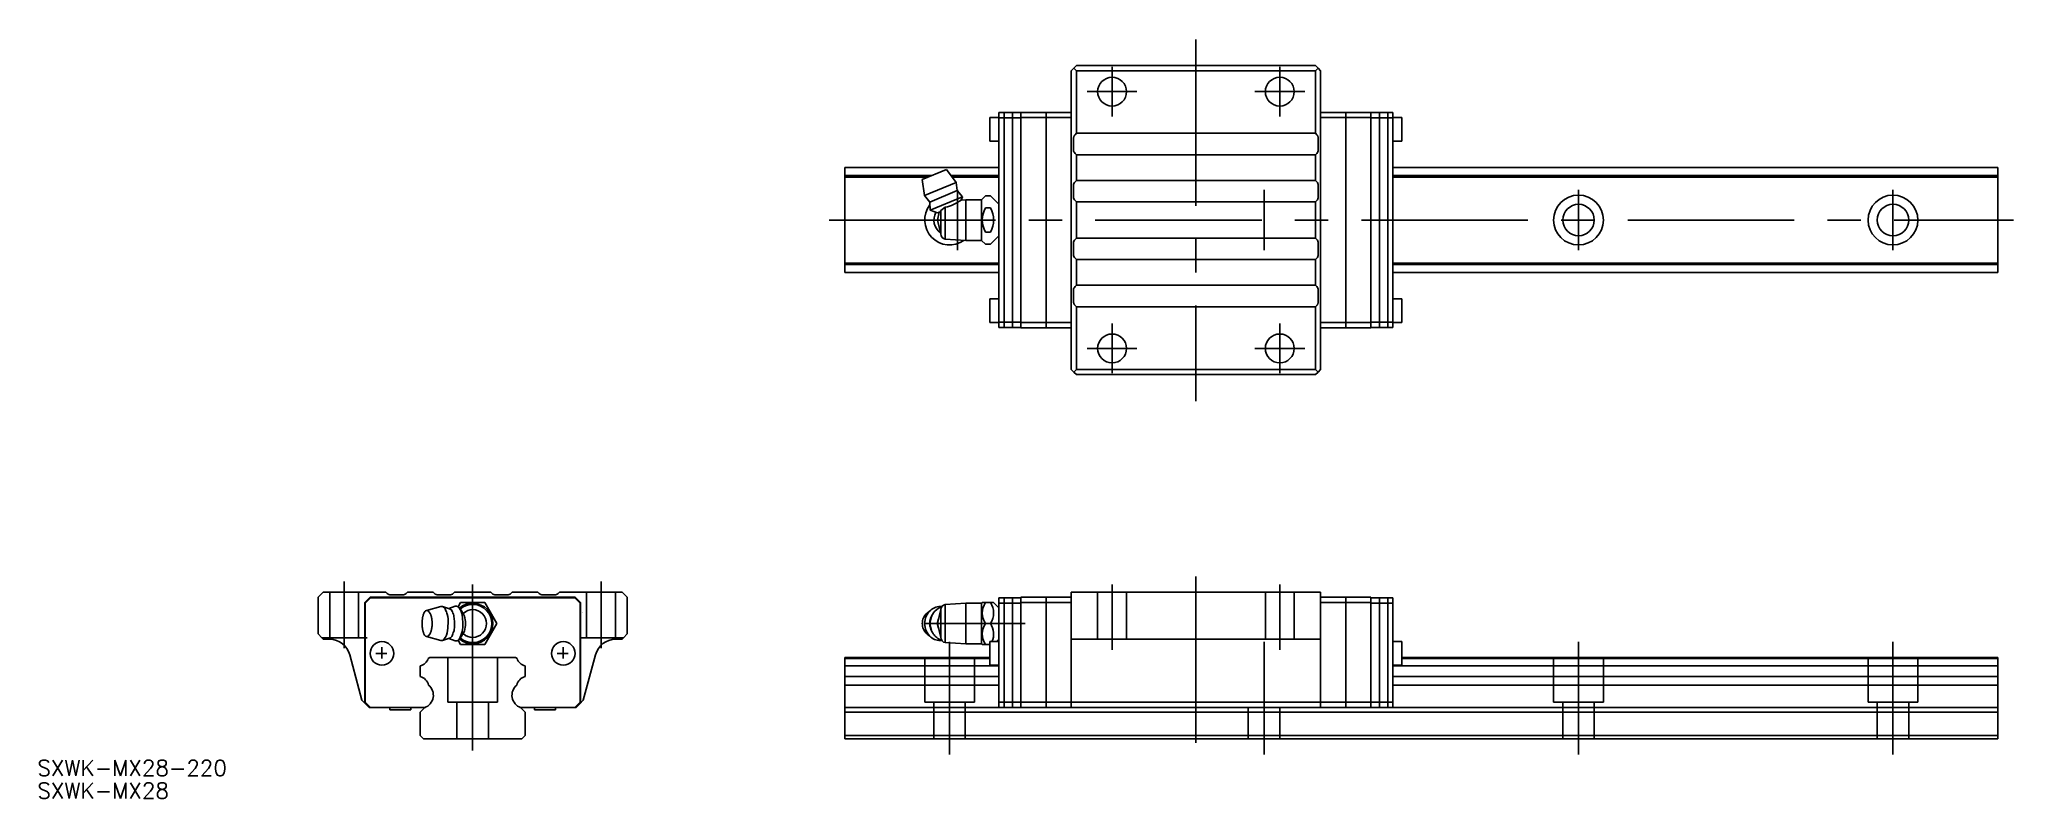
# Model space of a CAD drawing. Extents: x -83 to 294, y -11 to 133.
import ezdxf

# ---------------------------------------------------------------- set-up
doc = ezdxf.new("R2010")
doc.units = 0
doc.linetypes.add('CENTER', pattern=[50.8, 31.75, -6.35, 6.35, -6.35])
doc.linetypes.add('DASHED', pattern=[19.05, 12.7, -6.35])
doc.layers.get('0').update_dxf_attribs({"linetype": 'CONTINUOUS'})
doc.layers.add('CENTER', color=1, linetype='CENTER')
doc.styles.get("Standard").update_dxf_attribs({"font": 'txt.shx', "height": 3, "bigfont": 'bigfont.shx'})

msp = doc.modelspace()

# ---------------------------------------------------------------- linework, layer by layer
at = {"color": 7, "linetype": 'CONTINUOUS'}
for p, q in [((115.199999, 128.5), (114.699999, 128)), ((115.199999, 128.5), (160.799999, 128.5)), ((161.299999, 128), (160.799999, 128.5)), ((114.699999, 128), (114.199999, 127.5)), ((114.199999, 70.5), (114.199999, 127.5)), ((115.199999, 127.5), (114.699999, 128)), ((115.199999, 127.5), (160.799999, 127.5)), ((115.199999, 115.55), (115.199999, 127.5)), ((161.299999, 128), (160.799999, 127.5)), ((160.799999, 127.5), (160.799999, 115.55)), ((161.799999, 127.5), (161.299999, 128)), ((161.799999, 127.5), (161.799999, 70.5)), ((100.399999, 118.550001), (98.699999, 118.550001)), ((98.699999, 114.050001), (98.699999, 118.550001)), ((100.399999, 78.5), (100.399999, 119.5)), ((100.399999, 119.5), (104.599999, 119.5)), ((100.399999, 118.5), (104.599999, 118.5)), ((101.399999, 78.5), (101.399999, 119.5)), ((102.999999, 78.5), (102.999999, 119.5)), ((104.599999, 119.55), (114.199999, 119.55)), ((104.599999, 118.55), (104.599999, 119.55)), ((104.599999, 118.55), (114.199999, 118.55)), ((104.599999, 79.45), (104.599999, 118.55)), ((109.399999, 78.45), (109.399999, 119.55)), ((114.199999, 118.999999), (114.199999, 119.999999)), ((114.199999, 118.55), (114.199999, 119.599999)), ((114.199999, 79.000001), (114.199999, 118.999999)), ((114.199999, 99), (114.199999, 118.55)), ((114.199999, 99), (114.199999, 118.55)), ((161.799999, 118.999999), (161.799999, 119.999999)), ((161.799999, 119.599999), (161.799999, 118.55)), ((171.399999, 119.55), (161.799999, 119.55)), ((161.799999, 79.000001), (161.799999, 118.999999)), ((171.399999, 118.55), (161.799999, 118.55)), ((161.799999, 118.55), (161.799999, 99)), ((161.799999, 99), (161.799999, 118.55)), ((166.599999, 78.45), (166.599999, 119.55)), ((171.399999, 118.55), (171.399999, 119.55)), ((175.599999, 119.5), (171.399999, 119.5)), ((171.399999, 79.45), (171.399999, 118.55)), ((175.599999, 118.5), (171.399999, 118.5)), ((172.999999, 78.5), (172.999999, 119.5)), ((174.599999, 78.5), (174.599999, 119.5)), ((175.599999, 119.5), (175.599999, 78.5)), ((177.299999, 118.550001), (175.599999, 118.550001)), ((177.299999, 114.050001), (177.299999, 118.550001)), ((98.699999, 114.050001), (100.399999, 114.050001)), ((114.651204, 114.634854), (114.649999, 114.585786)), ((114.649999, 114.585786), (114.649999, 112.414214)), ((114.654814, 114.683804), (114.651204, 114.634854)), ((114.660822, 114.732517), (114.654814, 114.683804)), ((114.669214, 114.780877), (114.660822, 114.732517)), ((114.679968, 114.828767), (114.669214, 114.780877)), ((114.693059, 114.876071), (114.679968, 114.828767)), ((114.708455, 114.922676), (114.693059, 114.876071)), ((114.726119, 114.96847), (114.708455, 114.922676)), ((114.74601, 115.013342), (114.726119, 114.96847)), ((114.768078, 115.057183), (114.74601, 115.013342)), ((114.79227, 115.099889), (114.768078, 115.057183)), ((114.818529, 115.141357), (114.79227, 115.099889)), ((114.846791, 115.181486), (114.818529, 115.141357)), ((114.876989, 115.22018), (114.846791, 115.181486)), ((114.909048, 115.257345), (114.876989, 115.22018)), ((114.942892, 115.292893), (114.909048, 115.257345)), ((115.199999, 115.55), (114.942892, 115.292893)), ((160.799999, 115.55), (115.199999, 115.55)), ((161.057106, 115.292893), (160.799999, 115.55)), ((161.09095, 115.257345), (161.057106, 115.292893)), ((161.123009, 115.22018), (161.09095, 115.257345)), ((161.153207, 115.181486), (161.123009, 115.22018)), ((161.181469, 115.141357), (161.153207, 115.181486)), ((161.207728, 115.099889), (161.181469, 115.141357)), ((161.23192, 115.057183), (161.207728, 115.099889)), ((161.253988, 115.013342), (161.23192, 115.057183)), ((161.273879, 114.96847), (161.253988, 115.013342)), ((161.291543, 114.922676), (161.273879, 114.96847)), ((161.306939, 114.876071), (161.291543, 114.922676)), ((161.32003, 114.828767), (161.306939, 114.876071)), ((161.330784, 114.780877), (161.32003, 114.828767)), ((161.339176, 114.732517), (161.330784, 114.780877)), ((161.345184, 114.683804), (161.339176, 114.732517)), ((161.348794, 114.634854), (161.345184, 114.683804)), ((161.349999, 114.585786), (161.348794, 114.634854)), ((161.349999, 112.414214), (161.349999, 114.585786)), ((175.599999, 114.050001), (177.299999, 114.050001)), ((114.942892, 111.707107), (115.199999, 111.45)), ((115.199999, 111.45), (160.799999, 111.45)), ((115.199999, 106.55), (115.199999, 111.45)), ((160.799999, 111.45), (161.057106, 111.707107)), ((160.799999, 111.45), (160.799999, 106.55)), ((100.399999, 109.000001), (70.999999, 109.000001)), ((70.999999, 109.000001), (70.999999, 107.483289)), ((87.617087, 107.483289), (70.999999, 107.483289)), ((70.999999, 107.2), (70.999999, 107.483289)), ((86.933167, 107.2), (70.999999, 107.2)), ((70.999999, 90.8), (70.999999, 107.2)), ((90.412474, 108.641176), (85.793076, 106.727759)), ((85.793076, 106.727759), (86.238978, 103.665281)), ((92.262672, 106.160377), (86.238978, 103.665281)), ((92.262672, 106.160377), (90.412474, 108.641176)), ((100.399999, 107.483289), (91.276035, 107.483289)), ((100.399999, 107.2), (91.487314, 107.2)), ((92.444049, 104.611917), (92.262672, 106.160377)), ((114.649999, 105.585786), (114.649999, 103.414214)), ((115.199999, 106.55), (114.942892, 106.292893)), ((160.799999, 106.55), (115.199999, 106.55)), ((161.057106, 106.292893), (160.799999, 106.55)), ((161.349999, 103.414214), (161.349999, 105.585786)), ((290.999999, 109.000001), (175.599999, 109.000001)), ((290.999999, 107.483289), (175.599999, 107.483289)), ((290.999999, 107.2), (175.599999, 107.2)), ((290.999999, 107.483289), (290.999999, 109.000001)), ((290.999999, 107.483289), (290.999999, 107.2)), ((290.999999, 107.2), (290.999999, 90.8)), ((86.238978, 103.665281), (87.205652, 102.442102)), ((92.444049, 104.611917), (87.205652, 102.442102)), ((87.205652, 102.442102), (87.313118, 100.863028)), ((93.484633, 103.419353), (87.313118, 100.863028)), ((93.484633, 103.419353), (92.444049, 104.611917)), ((93.206563, 102.822099), (93.206061, 102.822069)), ((93.206342, 102.821624), (93.206563, 102.822099)), ((93.206563, 102.822099), (93.484633, 103.419353)), ((94.099999, 102.875), (93.206563, 102.822099)), ((97.099999, 102.875), (94.099999, 102.875)), ((94.099999, 102.875), (94.099999, 95.125)), ((97.843801, 103.618802), (97.099999, 102.875)), ((97.099999, 102.875), (97.099999, 95.125)), ((97.843801, 103.618802), (98.781197, 103.618802)), ((100.399999, 102), (98.781197, 103.618802)), ((114.942892, 102.707107), (115.199999, 102.45)), ((115.199999, 102.45), (160.799999, 102.45)), ((115.199999, 102.45), (115.199999, 95.55)), ((160.799999, 102.45), (161.057106, 102.707107)), ((160.799999, 95.55), (160.799999, 102.45)), ((87.313118, 100.863028), (88.70283, 100.356273)), ((89.038567, 100.49534), (88.699999, 99)), ((88.699999, 99), (89.299999, 96.35)), ((88.70283, 100.356273), (89.178366, 100.553247)), ((89.178366, 100.553247), (89.299999, 100.813088)), ((89.299999, 100.813088), (90.181992, 101.450753)), ((89.299999, 100.813088), (89.299999, 96.35)), ((90.181992, 101.450753), (90.181992, 95.356987)), ((97.843801, 101.309401), (98.781197, 101.309401)), ((114.199999, 79.45), (114.199999, 99)), ((114.199999, 99), (114.199999, 79.45)), ((115.199999, 100.65), (115.199999, 97.35)), ((160.799999, 97.35), (160.799999, 100.65)), ((161.799999, 99), (161.799999, 79.45)), ((161.799999, 99), (161.799999, 79.45)), ((90.181992, 95.356987), (94.099999, 95.125)), ((94.099999, 95.125), (97.099999, 95.125)), ((97.099999, 95.125), (97.843801, 94.381198)), ((97.843801, 96.690599), (98.781197, 96.690599)), ((97.843801, 94.381198), (98.781197, 94.381198)), ((98.781197, 94.381198), (100.399999, 96)), ((114.649999, 92.414214), (114.649999, 94.585786)), ((114.942892, 95.292893), (115.199999, 95.55)), ((115.199999, 95.55), (160.799999, 95.55)), ((160.799999, 95.55), (161.057106, 95.292893)), ((161.349999, 94.585786), (161.349999, 92.414214)), ((100.399999, 90.8), (70.999999, 90.8)), ((70.999999, 90.8), (70.999999, 90.516711)), ((100.399999, 90.516711), (70.999999, 90.516711)), ((70.999999, 88.999999), (70.999999, 90.516711)), ((115.199999, 91.45), (114.942892, 91.707107)), ((160.799999, 91.45), (115.199999, 91.45)), ((115.199999, 91.45), (115.199999, 86.55)), ((161.057106, 91.707107), (160.799999, 91.45)), ((160.799999, 86.55), (160.799999, 91.45)), ((290.999999, 90.8), (175.599999, 90.8)), ((290.999999, 90.516711), (175.599999, 90.516711)), ((290.999999, 90.516711), (290.999999, 90.8)), ((290.999999, 90.516711), (290.999999, 88.999999)), ((100.399999, 88.999999), (70.999999, 88.999999)), ((290.999999, 88.999999), (175.599999, 88.999999)), ((100.399999, 83.949999), (98.699999, 83.949999)), ((98.699999, 83.949999), (98.699999, 79.449999)), ((114.649999, 83.414214), (114.649999, 85.585786)), ((114.651204, 83.365146), (114.649999, 83.414214)), ((114.654814, 83.316196), (114.651204, 83.365146)), ((114.660822, 83.267483), (114.654814, 83.316196)), ((114.669214, 83.219123), (114.660822, 83.267483)), ((114.679968, 83.171233), (114.669214, 83.219123)), ((114.693059, 83.123929), (114.679968, 83.171233)), ((114.708455, 83.077324), (114.693059, 83.123929)), ((114.726119, 83.03153), (114.708455, 83.077324)), ((114.74601, 82.986658), (114.726119, 83.03153)), ((114.768078, 82.942817), (114.74601, 82.986658)), ((114.79227, 82.900111), (114.768078, 82.942817)), ((114.818529, 82.858643), (114.79227, 82.900111)), ((114.942892, 86.292893), (115.199999, 86.55)), ((115.199999, 86.55), (160.799999, 86.55)), ((160.799999, 86.55), (161.057106, 86.292893)), ((161.207728, 82.900111), (161.181469, 82.858643)), ((161.23192, 82.942817), (161.207728, 82.900111)), ((161.253988, 82.986658), (161.23192, 82.942817)), ((161.273879, 83.03153), (161.253988, 82.986658)), ((161.291543, 83.077324), (161.273879, 83.03153)), ((161.306939, 83.123929), (161.291543, 83.077324)), ((161.32003, 83.171233), (161.306939, 83.123929)), ((161.330784, 83.219123), (161.32003, 83.171233)), ((161.339176, 83.267483), (161.330784, 83.219123)), ((161.345184, 83.316196), (161.339176, 83.267483)), ((161.348794, 83.365146), (161.345184, 83.316196)), ((161.349999, 83.414214), (161.348794, 83.365146)), ((161.349999, 85.585786), (161.349999, 83.414214)), ((177.299999, 83.949999), (175.599999, 83.949999)), ((177.299999, 83.949999), (177.299999, 79.449999)), ((98.699999, 79.449999), (100.399999, 79.449999)), ((100.399999, 79.5), (104.599999, 79.5)), ((104.599999, 79.45), (114.199999, 79.45)), ((104.599999, 79.45), (104.599999, 78.45)), ((114.199999, 78.400001), (114.199999, 79.45)), ((114.846791, 82.818514), (114.818529, 82.858643)), ((114.876989, 82.77982), (114.846791, 82.818514)), ((114.909048, 82.742655), (114.876989, 82.77982)), ((114.942892, 82.707107), (114.909048, 82.742655)), ((115.199999, 82.45), (114.942892, 82.707107)), ((160.799999, 82.45), (115.199999, 82.45)), ((115.199999, 82.45), (115.199999, 70.5)), ((161.057106, 82.707107), (160.799999, 82.45)), ((160.799999, 70.5), (160.799999, 82.45)), ((161.09095, 82.742655), (161.057106, 82.707107)), ((161.123009, 82.77982), (161.09095, 82.742655)), ((161.153207, 82.818514), (161.123009, 82.77982)), ((161.181469, 82.858643), (161.153207, 82.818514)), ((171.399999, 79.45), (161.799999, 79.45)), ((161.799999, 79.45), (161.799999, 78.400001)), ((175.599999, 79.5), (171.399999, 79.5)), ((171.399999, 79.45), (171.399999, 78.45)), ((175.599999, 79.449999), (177.299999, 79.449999)), ((100.399999, 78.5), (104.599999, 78.5)), ((104.599999, 78.45), (114.199999, 78.45)), ((114.199999, 79.000001), (114.199999, 78.000001)), ((161.799999, 79.000001), (161.799999, 78.000001)), ((171.399999, 78.45), (161.799999, 78.45)), ((175.599999, 78.5), (171.399999, 78.5)), ((114.199999, 70.5), (114.699999, 70)), ((115.199999, 70.5), (114.699999, 70)), ((114.699999, 70), (115.199999, 69.5)), ((115.199999, 70.5), (160.799999, 70.5)), ((115.199999, 69.5), (160.799999, 69.5)), ((161.299999, 70), (160.799999, 70.5)), ((160.799999, 69.5), (161.299999, 70)), ((161.299999, 70), (161.799999, 70.5)), ((-28.5, 28), (-29.5, 27)), ((-29.5, 27), (-29.5, 20)), ((-27.25, 28), (-28.5, 28)), ((-21.75, 28), (-27.25, 28)), ((-16.55, 28), (-21.75, 28)), ((-19.55, 27), (-20.55, 26)), ((-19.5, 26.9), (-20.5, 25.9)), ((-19.5, 26.9), (-20.5, 25.9)), ((-19.999999, 28), (-18.5, 28)), ((19.55, 27), (-19.55, 27)), ((-19.5, 26.9), (0, 26.9)), ((0, 26.9), (-19.5, 26.9)), ((-16.292893, 27.742893), (-16.55, 28)), ((-13.414214, 27.45), (-15.585786, 27.45)), ((-12.45, 28), (-12.707107, 27.742893)), ((-7.55, 28), (-12.45, 28)), ((-7.292893, 27.742893), (-7.55, 28)), ((-4.414214, 27.45), (-6.585786, 27.45)), ((-3.45, 28), (-3.707107, 27.742893)), ((3.45, 28), (-3.45, 28)), ((1.65, 28), (-1.65, 28)), ((-1.65, 28), (1.65, 28)), ((0, 26.9), (19.5, 26.9)), ((0, 26.9), (19.5, 26.9)), ((19.5, 26.9), (0, 26.9)), ((3.707107, 27.742893), (3.45, 28)), ((6.585786, 27.45), (4.414214, 27.45)), ((7.55, 28), (7.292893, 27.742893)), ((12.45, 28), (7.55, 28)), ((12.707107, 27.742893), (12.45, 28)), ((15.585786, 27.45), (13.414214, 27.45)), ((16.55, 28), (16.292893, 27.742893)), ((21.75, 28), (16.55, 28)), ((18.5, 28), (19.999999, 28)), ((19.5, 26.9), (20.5, 25.9)), ((19.5, 26.9), (20.5, 25.9)), ((19.5, 26.9), (20.5, 25.9)), ((19.55, 27), (20.55, 26)), ((21.75, 28), (27.25, 28)), ((28.5, 28), (27.25, 28)), ((29.5, 27), (28.5, 28)), ((29.5, 20), (29.5, 27)), ((100.399999, 26.9), (100.399999, 6)), ((100.399999, 26.9), (104.599999, 26.9)), ((101.399999, 6), (101.399999, 26.9)), ((102.999999, 6), (102.999999, 26.9)), ((104.599999, 27), (114.199999, 27)), ((104.599999, 27), (104.599999, 26)), ((109.399999, 27), (109.399999, 6)), ((161.799999, 28), (114.199999, 28)), ((114.199999, 28), (114.199999, 27)), ((114.199999, 27), (114.199999, 20.500001)), ((161.799999, 28), (161.799999, 27)), ((171.399999, 27), (161.799999, 27)), ((161.799999, 27), (161.799999, 20.500001)), ((166.599999, 27), (166.599999, 6)), ((171.399999, 27), (171.399999, 26)), ((175.599999, 26.9), (171.399999, 26.9)), ((172.999999, 6), (172.999999, 26.9)), ((174.599999, 6), (174.599999, 26.9)), ((175.599999, 26.9), (175.599999, 6)), ((-20.55, 26), (-20.55, 7)), ((-20.5, 25.9), (-20.5, 16.300001)), ((-20.5, 25.9), (-20.5, 18.800001)), ((-6.04374, 25.242003), (-8.784859, 24.486199)), ((-5.766417, 25.237472), (-6.04374, 25.242003)), ((-4.399685, 24.815409), (-5.766417, 25.237472)), ((-3.319433, 25.307365), (-4.539195, 24.858492)), ((-2.772615, 25.19769), (-2.309401, 26.000001)), ((-2.1413, 24.42114), (-2.56411, 24.980199)), ((-2.309401, 26.000001), (2.309401, 26.000001)), ((-1.813088, 23.932671), (-2.141316, 24.421161)), ((-1.553247, 23.432234), (-1.813088, 23.932671)), ((2.309401, 26.000001), (4.618802, 22.000001)), ((20.5, 25.9), (20.5, 16.300001)), ((20.5, 25.9), (20.5, 18.800001)), ((20.5, 25.9), (20.5, 18.800001)), ((20.55, 26), (20.55, 7)), ((87.408776, 24.579204), (86.69016, 23.977918)), ((89.299999, 24.650001), (88.699999, 22.000001)), ((89.299999, 24.650001), (89.299999, 19.350001)), ((94.099999, 25.875001), (90.181991, 25.643014)), ((90.181991, 25.643014), (90.181991, 18.356988)), ((94.099999, 25.875001), (94.099999, 18.125001)), ((97.099999, 25.875001), (94.099999, 25.875001)), ((97.224999, 26.000001), (97.099999, 25.875001)), ((97.099999, 25.875001), (97.099999, 18.125001)), ((97.224999, 26.000001), (97.843801, 26.000001)), ((97.843801, 26.000001), (98.781197, 26.000001)), ((98.781197, 26.000001), (99.399999, 26.000001)), ((100.399999, 25.000001), (99.399999, 26.000001)), ((100.399999, 25.9), (104.599999, 25.9)), ((104.599999, 26), (114.199999, 26)), ((104.599999, 26), (104.599999, 7)), ((171.399999, 26), (161.799999, 26)), ((171.399999, 26), (171.399999, 7)), ((175.599999, 25.9), (171.399999, 25.9)), ((-29.5, 20), (-28.8, 19.3)), ((-28.8, 19.3), (-28.5, 19)), ((-28.8, 19.3), (-27.25, 19.3)), ((-28.5, 19), (-27.302647, 19)), ((-27.25, 19.3), (-21.75, 19.3)), ((-21.75, 19.3), (-20.1, 19.3)), ((-8.784859, 19.513803), (-6.04374, 18.757999)), ((-5.766417, 18.76253), (-4.399685, 19.184593)), ((-4.539195, 19.14151), (-3.319433, 18.692637)), ((-2.56411, 19.019803), (-2.141213, 19.578977)), ((-2.141286, 19.57888), (-1.813088, 20.067331)), ((-1.813088, 20.067331), (-1.553247, 20.567768)), ((4.618802, 22.000001), (2.309401, 18.000001)), ((20.55, 19.3), (21.75, 19.3)), ((27.25, 19.3), (21.75, 19.3)), ((27.25, 19.3), (28.8, 19.3)), ((28.5, 19), (27.302647, 19)), ((28.8, 19.3), (28.5, 19)), ((28.8, 19.3), (29.5, 20)), ((88.699999, 22.000001), (89.299999, 19.350001)), ((97.843801, 22.000001), (98.781197, 22.000001)), ((99.949999, 18.550001), (100.399999, 19.000001)), ((114.199999, 20.500001), (114.199999, 7)), ((114.199999, 19), (161.799999, 19)), ((161.799999, 20.500001), (161.799999, 7)), ((-23.438944, 16.035276), (-21.116026, 7.366027)), ((-20.5, 16.300001), (-20.5, 7)), ((-8.2, 15.500003), (-8.483289, 15.336446)), ((8.2, 15.500003), (-8.2, 15.500003)), ((-5.765676, 18.762759), (-6.04374, 18.757999)), ((-2.309401, 18.000001), (-2.772747, 18.802539)), ((2.309401, 18.000001), (-2.309401, 18.000001)), ((8.2, 15.500003), (8.483289, 15.336446)), ((20.5, 16.300001), (20.5, 7)), ((23.438944, 16.035276), (21.116026, 7.366027)), ((98.699999, 15.500003), (70.999999, 15.500003)), ((70.999999, 15.500003), (70.999999, 15.336446)), ((98.699999, 15.336446), (70.999999, 15.336446)), ((70.999999, 13.937693), (70.999999, 15.336446)), ((90.181991, 18.356988), (94.099999, 18.125001)), ((94.099999, 18.125001), (97.099999, 18.125001)), ((97.099999, 18.125001), (97.224999, 18.000001)), ((97.843801, 18.000001), (97.224999, 18.000001)), ((97.843801, 18.000001), (98.699999, 18.000001)), ((100.399999, 18.550001), (98.699999, 18.550001)), ((98.699999, 18.550001), (98.699999, 14.050001)), ((177.299999, 18.550001), (175.599999, 18.550001)), ((177.299999, 18.550001), (177.299999, 14.050001)), ((290.999999, 15.500003), (177.299999, 15.500003)), ((290.999999, 15.336446), (177.299999, 15.336446)), ((290.999999, 15.336446), (290.999999, 15.500003)), ((290.999999, 15.336446), (290.999999, 13.937693)), ((-20.5, 13.800001), (-20.5, 7)), ((-10.000001, 13.937693), (-10.000001, 11.862007)), ((10.000001, 13.937693), (10.000001, 11.862007)), ((20.5, 13.800001), (20.5, 7)), ((20.5, 13.800001), (20.5, 7)), ((100.399999, 13.937693), (70.999999, 13.937693)), ((70.999999, 13.937693), (70.999999, 11.862007)), ((100.399999, 11.862007), (70.999999, 11.862007)), ((70.999999, 10.241331), (70.999999, 11.862007)), ((98.699999, 14.050001), (100.399999, 14.050001)), ((175.599999, 14.050001), (177.299999, 14.050001)), ((290.999999, 13.937693), (175.599999, 13.937693)), ((290.999999, 11.862007), (175.599999, 11.862007)), ((290.999999, 11.862007), (290.999999, 13.937693)), ((290.999999, 11.862007), (290.999999, 10.241331)), ((100.399999, 10.241331), (70.999999, 10.241331)), ((70.999999, 5.948332), (70.999999, 10.241331)), ((290.999999, 10.241331), (175.599999, 10.241331)), ((290.999999, 10.241331), (290.999999, 5.948332)), ((-21.116026, 7.366027), (-20.1, 6.350001)), ((-20.749999, 7), (-19.749999, 6)), ((-19.749999, 6), (-20.749999, 7)), ((-20.55, 7), (-19.55, 6)), ((-20.5, 7), (-19.5, 6)), ((-20.5, 7), (-19.5, 6)), ((-20.1, 6.350001), (-19.749999, 6)), ((-19.749999, 6), (-19.55, 6)), ((-19.55, 6), (-19.5, 6)), ((-19.5, 6), (-14.332589, 6)), ((-19.5, 6), (-14.332589, 6)), ((-15.8, 6), (-15.8, 5.5)), ((-11.8, 5.5), (-15.8, 5.5)), ((-14.332589, 6), (-10.415218, 6)), ((-14.332589, 6), (-10.415218, 6)), ((-11.8, 5.5), (-11.8, 6)), ((-10.415218, 6), (-9.020198, 6)), ((-10.415218, 6), (-9.020198, 6)), ((-9.151667, 5.948332), (-10.000001, 5.099998)), ((-10.000001, 5.099998), (-10.000001, 0.6)), ((10.415218, 6), (9.020198, 6)), ((10.415218, 6), (9.020198, 6)), ((10.415218, 6), (9.020198, 6)), ((9.151667, 5.948332), (10.000001, 5.099998)), ((10.000001, 5.099998), (10.000001, 0.6)), ((14.332589, 6), (10.415218, 6)), ((14.332589, 6), (10.415218, 6)), ((14.332589, 6), (10.415218, 6)), ((11.8, 6), (11.8, 5.5)), ((11.8, 5.5), (15.8, 5.5)), ((19.5, 6), (14.332589, 6)), ((19.5, 6), (14.332589, 6)), ((19.5, 6), (14.332589, 6)), ((15.8, 5.5), (15.8, 6)), ((20.5, 7), (19.5, 6)), ((20.5, 7), (19.5, 6)), ((20.5, 7), (19.5, 6)), ((19.55, 6), (19.5, 6)), ((20.55, 7), (19.55, 6)), ((19.749999, 6), (19.55, 6)), ((20.749999, 7), (19.749999, 6)), ((20.749999, 7), (19.749999, 6)), ((19.749999, 6), (20.1, 6.350001)), ((21.116026, 7.366027), (20.1, 6.350001)), ((70.999999, 5.948332), (70.999999, 5.099998)), ((290.999999, 5.948332), (70.999999, 5.948332)), ((290.999999, 5.099998), (70.999999, 5.099998)), ((70.999999, 5.099998), (70.999999, 0.6)), ((100.399999, 7), (104.599999, 7)), ((100.399999, 6), (104.599999, 6)), ((104.599999, 7), (114.199999, 7)), ((104.599999, 7), (104.599999, 6)), ((104.599999, 6), (114.199999, 6)), ((161.799999, 7), (114.199999, 7)), ((114.199999, 7), (114.199999, 6)), ((161.799999, 6), (114.199999, 6)), ((171.399999, 7), (161.799999, 7)), ((161.799999, 7), (161.799999, 6)), ((171.399999, 6), (161.799999, 6)), ((175.599999, 7), (171.399999, 7)), ((171.399999, 7), (171.399999, 6)), ((175.599999, 6), (171.399999, 6)), ((290.999999, 5.099998), (290.999999, 5.948332)), ((290.999999, 0.6), (290.999999, 5.099998)), ((-9.400001, 0), (-10.000001, 0.6)), ((-9.400001, 0), (9.400001, 0)), ((10.000001, 0.6), (9.400001, 0)), ((290.999999, 0.6), (70.999999, 0.6)), ((70.999999, 0.6), (70.999999, 0)), ((290.999999, 0), (70.999999, 0)), ((290.999999, 0), (290.999999, 0.6))]:
    msp.add_line(p, q, dxfattribs=at)
at = {"color": 3, "linetype": 'DASHED'}
for p, q in [((-27.25, 28), (-27.25, 19.3)), ((-21.75, 28), (-21.75, 19.3)), ((21.75, 28), (21.75, 19.3)), ((27.25, 28), (27.25, 19.3)), ((119.249996, 28), (119.249996, 19)), ((124.749996, 28), (124.749996, 19)), ((151.249996, 28), (151.249996, 19)), ((156.749996, 28), (156.749996, 19)), ((-4.75, 15.500003), (-4.75, 7)), ((4.75, 15.500003), (4.75, 7)), ((86.249999, 15.5), (86.249999, 7)), ((95.749999, 15.5), (95.749999, 7)), ((206.249999, 15.5), (206.249999, 7)), ((215.749999, 15.5), (215.749999, 7)), ((266.249999, 15.5), (266.249999, 7)), ((275.749999, 15.5), (275.749999, 7)), ((4.75, 7), (-4.75, 7)), ((-3, 7), (-3, 0)), ((3, 7), (3, 0)), ((86.249999, 7), (95.749999, 7)), ((87.999999, 7), (87.999999, 0)), ((93.999999, 7), (93.999999, 0)), ((147.999999, 5.948332), (147.999999, 0)), ((153.999999, 5.948332), (153.999999, 0)), ((206.249999, 7), (215.749999, 7)), ((207.999999, 7), (207.999999, 0)), ((213.999999, 7), (213.999999, 0)), ((266.249999, 7), (275.749999, 7)), ((267.999999, 7), (267.999999, 0)), ((273.999999, 7), (273.999999, 0))]:
    msp.add_line(p, q, dxfattribs=at)
at = {"color": 7, "linetype": 'CONTINUOUS'}
for centre, radius in [((121.999999, 123.5), 2.75), ((153.999999, 123.5), 2.75), ((210.999999, 99), 4.75), ((210.999999, 99), 3), ((270.999999, 99), 4.75), ((270.999999, 99), 3), ((121.999999, 74.5), 2.75), ((153.999999, 74.5), 2.75), ((-17.300001, 16.300001), 2.25), ((17.300001, 16.300001), 2.25)]:
    msp.add_circle(centre, radius, dxfattribs=at)
for centre, radius, start, end in [((115.649999, 112.414214), 1, 180, 225), ((160.349999, 112.414214), 1, 315, 0), ((115.649999, 105.585786), 1, 135, 180), ((160.349999, 105.585786), 1, 0, 45), ((90.999999, 99), 4.75, 142.29030653, 305.33450179), ((88.784237, 108.554665), 7.240116, 281.131236, 307.648003), ((115.649999, 103.414214), 1, 180, 225), ((160.349999, 103.414214), 1, 315, 0), ((90.999999, 99), 3, 150.61886458, 234.36252813), ((101.845284, 99), 4.620086, 150.009194, 209.990806), ((94.781175, 99), 4.618821, 330.000138, 29.999862), ((90.299999, 96.35), 1, 180, 263.222886), ((115.649999, 94.585786), 1, 135, 180), ((160.349999, 94.585786), 1, 0, 45), ((115.649999, 92.414214), 1, 180, 225), ((160.349999, 92.414214), 1, 315, 0), ((115.649999, 85.585786), 1, 135, 180), ((160.349999, 85.585786), 1, 0, 45), ((-15.585786, 28.45), 1, 225, 270), ((-13.414214, 28.45), 1, 270, 315), ((-6.585786, 28.45), 1, 225, 270), ((-4.414214, 28.45), 1, 270, 315), ((4.414214, 28.45), 1, 225, 270), ((6.585786, 28.45), 1, 270, 315), ((13.414214, 28.45), 1, 225, 270), ((15.585786, 28.45), 1, 270, 315), ((-13.471453, 22.908652), 3.869939, 353.732955, 356.704696), ((-7.841072, 22.584469), 1.769768, 170.183611, 176.704696), ((-13.840448, 23.622508), 4.318749, 350.183611, 352.8665), ((-7.888095, 22.877569), 1.680037, 165.922941, 172.8665), ((-15.055126, 24.674753), 5.708887, 345.922941, 347.983489), ((-7.992904, 23.171504), 1.511551, 160.092176, 167.983489), ((-31.261412, 31.59818), 23.235818, 340.092176, 340.615829), ((-8.225807, 23.493215), 1.184042, 149.946163, 160.615829), ((-7.162749, 22.878126), 2.412222, 144.287057, 149.946163), ((-8.723798, 24.000388), 0.489633, 97.163906, 144.287057), ((-8.830649, 23.859542), 0.628327, 42.771286, 85.820863), ((-9.657886, 23.094282), 1.755246, 34.411274, 42.771286), ((-9.342798, 23.310118), 1.373322, 24.802843, 34.411274), ((-13.658505, 21.315722), 6.127577, 22.759123, 24.802843), ((-9.700417, 22.976227), 1.835289, 16.133904, 22.759123), ((-41.359035, 13.818138), 34.791908, 15.791332, 16.133904), ((-9.918432, 22.709795), 2.118171, 10.23661, 15.791332), ((23.122966, 28.676679), 31.457679, 190.23661, 190.606993), ((-10.043591, 22.465537), 2.28545, 5.541183, 10.606993), ((8.44708, 24.259401), 16.292033, 185.541183, 186.248286), ((-6.182379, 24.241891), 1.079059, 21.027789, 67.283441), ((-25.74195, 16.722789), 22.034099, 18.651853, 21.027789), ((-8.854299, 22.423131), 4.210332, 354.232155, 18.651853), ((-4.986782, 23.553135), 1.392128, 55.067607, 65.056368), ((-4.5595, 24.164891), 0.645927, 25.474361, 55.067607), ((16.460555, 34.1794), 22.637824, 205.474361, 206.754214), ((-4.999864, 23.360479), 1.395456, 7.348267, 26.754214), ((21.437506, 26.769824), 25.26084, 187.348267, 189.747964), ((-3.139698, 24.829167), 0.51086, 60.817071, 110.599177), ((-3.370584, 24.415756), 0.984375, 34.987781, 60.817071), ((-5.20676, 23.130635), 3.225598, 7.352505, 34.987781), ((0, 22.000001), 3.875, 229.239253, 130.760747), ((0, 22.000001), 3.643013, 229.005775, 130.994225), ((-24.05413, 20.698675), 22.229223, 3.356085, 7.352505), ((0, 22.000001), 2.65, 226.828535, 133.171465), ((-6.661791, 22.000001), 5.305517, 344.338613, 15.661387), ((20.5, 24.774695), 0.8, 307.979872, 308.682096), ((29, 24.524695), 0.8, 307.979872, 308.682187), ((88.542174, 21.986686), 2.749132, 156.369635, 179.722486), ((88.248926, 22.114988), 2.429045, 129.920177, 156.369635), ((89.685038, 22.012017), 3.446083, 155.892349, 180.199772), ((89.539443, 22.077168), 3.286576, 130.785155, 155.892349), ((90.341892, 21.988739), 3.136262, 141.446609, 179.794248), ((90.771576, 22.020743), 3.458522, 163.285436, 180.343625), ((89.257967, 22.403432), 2.855673, 85.154685, 130.785155), ((90.913096, 21.978246), 3.606286, 146.93569, 163.285436), ((90.500096, 22.247111), 3.11348, 109.689426, 146.93569), ((91.103658, 22.003353), 2.400815, 154.706779, 179.778144), ((90.299999, 24.650001), 1, 96.777114, 180), ((100.767776, 24.000001), 3.542546, 145.627859, 214.372141), ((95.857222, 24.000001), 3.542546, 325.627859, 34.372141), ((-27.302711, 14.999917), 4.000083, 15.000909, 89.999091), ((-7.815976, 21.98969), 1.827235, 176.972416, 183.246873), ((-13.34663, 22.28221), 3.711149, 356.972416, 0.06159), ((-13.350628, 21.675713), 3.716315, 0.161663, 3.246873), ((-7.82122, 22.288149), 1.814264, 173.732955, 180.06159), ((-7.822039, 21.691312), 1.812296, 180.161663, 186.498593), ((-13.486608, 21.046057), 3.888906, 3.540293, 6.498593), ((-7.843225, 21.395205), 1.765268, 183.540293, 190.081435), ((-13.883263, 20.321329), 4.369491, 7.427746, 10.081435), ((-7.892956, 21.102284), 1.671507, 187.427746, 194.414102), ((-15.228932, 19.216801), 5.902897, 12.418262, 14.414102), ((-8.003704, 20.807785), 1.495425, 192.418262, 200.413195), ((-42.960892, 7.798158), 35.804112, 20.072074, 20.413195), ((-8.249624, 20.481498), 1.151798, 200.072074, 211.120758), ((-7.475663, 20.948764), 2.055873, 211.120758, 217.888425), ((-8.722065, 19.978871), 0.476566, 217.888425, 242.118976), ((-8.766536, 19.894812), 0.381469, 242.118976, 267.259834), ((-8.818327, 20.110163), 0.597327, 273.22019, 298.700516), ((-8.814477, 20.103132), 0.589311, 298.700516, 314.972014), ((-9.525205, 20.814554), 1.594923, 314.972014, 324.40485), ((-9.312071, 20.661992), 1.332814, 324.40485, 334.405723), ((-13.177992, 22.513757), 5.619348, 334.405723, 336.646411), ((-9.680821, 21.003758), 1.810109, 336.646411, 343.386522), ((-35.484164, 28.702678), 28.737528, 343.386522, 343.802199), ((-9.90686, 21.272849), 2.102949, 343.802199, 349.405926), ((26.220817, 14.515606), 34.651227, 169.069305, 169.405926), ((-10.037197, 21.517946), 2.276762, 349.069305, 354.158469), ((8.81291, 19.589416), 16.671741, 173.467098, 174.158469), ((-10.104669, 21.755807), 2.369479, 353.467098, 358.317152), ((-10.107512, 22.227904), 2.37344, 1.407971, 6.248286), ((5.900885, 21.285569), 13.642982, 177.476648, 178.317152), ((5.826605, 22.619544), 13.565489, 181.407971, 182.253139), ((-10.126317, 21.991877), 2.399776, 357.476648, 2.253139), ((-6.931571, 20.488321), 2.082517, 304.045358, 352.883837), ((-79.962339, 29.605706), 75.680205, 352.883837, 354.232155), ((-4.695376, 19.972631), 0.841688, 290.567313, 338.478172), ((-24.156667, 27.647204), 21.761557, 338.478172, 340.717707), ((-6.124403, 21.33865), 2.657619, 340.717707, 1.156033), ((1.467726, 21.491854), 4.936055, 174.091162, 181.156033), ((-5.242506, 22.186335), 1.810019, 354.091162, 9.747964), ((-3.057932, 19.285427), 0.560728, 300.565335, 331.724389), ((-8.048962, 21.970081), 6.22798, 331.724389, 345.935325), ((-6.972419, 21.700377), 5.118167, 345.935325, 3.356085), ((27.302711, 14.999917), 4.000083, 90.000909, 164.999091), ((88.419202, 21.987281), 2.626158, 179.722486, 204.185393), ((88.334757, 21.949356), 2.533588, 204.185393, 229.524924), ((89.800443, 22.012419), 3.561488, 180.199772, 203.708107), ((89.456527, 21.861392), 3.185872, 203.708107, 230.00208), ((118.095086, 56.824934), 48.380977, 229.524924, 230.634586), ((90.189113, 21.989287), 2.983481, 179.794248, 196.576692), ((91.07252, 22.022548), 3.759472, 180.343625, 196.027315), ((90.424563, 22.059374), 3.229141, 196.576692, 217.91309), ((89.306444, 21.682517), 2.952374, 230.00208, 251.862305), ((90.658182, 21.903525), 3.328377, 196.027315, 213.703826), ((90.684407, 21.921017), 3.359901, 213.703826, 231.004181), ((89.247251, 21.501821), 2.76223, 251.862305, 275.232801), ((90.395525, 21.564224), 2.900821, 231.004181, 250.999752), ((91.161655, 22.016425), 2.461711, 180.382258, 205.132627), ((90.299999, 19.350001), 1, 180, 263.222886), ((100.767776, 20.000001), 3.542546, 145.627859, 214.372141), ((95.857222, 20.000001), 3.542546, 335.838494, 34.372141), ((-10.4817, 15.9817), 2.1, 283.260601, 342.105592), ((-3.124601, 19.590414), 0.918675, 257.755746, 277.707259), ((-3.033836, 18.919743), 0.24189, 277.707259, 306.309154), ((-2.056343, 17.589492), 1.408885, 120.565335, 126.309154), ((10.4817, 15.9817), 2.1, 197.894408, 256.739399), ((-10.4817, 9.818), 2.1, 11.62973, 76.739399), ((10.4817, 9.818), 2.1, 103.260601, 168.37027), ((-10.000001, 8.299997), 2.5, 289.836269, 50.944281), ((10.000001, 8.299997), 2.5, 129.055719, 250.163731)]:
    msp.add_arc(centre, radius, start, end, dxfattribs=at)
at = {"layer": 'CENTER', "color": 1, "linetype": 'CENTER'}
for p, q in [((137.999999, 133.46), (137.999999, 64.46)), ((121.999999, 118.75), (121.999999, 128.25)), ((153.999999, 118.75), (153.999999, 128.25)), ((126.749999, 123.5), (117.249999, 123.5)), ((158.749999, 123.5), (149.249999, 123.5)), ((92.499999, 104.75), (92.499999, 93.25)), ((150.999999, 104.75), (150.999999, 93.25)), ((210.999999, 104.75), (210.999999, 93.25)), ((270.999999, 104.75), (270.999999, 93.25)), ((67.999999, 99), (293.999999, 99)), ((121.999999, 69.75), (121.999999, 79.25)), ((153.999999, 69.75), (153.999999, 79.25)), ((126.749999, 74.5), (117.249999, 74.5)), ((158.749999, 74.5), (149.249999, 74.5)), ((137.999999, 31.000001), (137.999999, -3)), ((-24.5, 30), (-24.5, 17.3)), ((0, 29.467), (0, -2.252999)), ((24.5, 30), (24.5, 17.3)), ((121.999996, 29.46), (121.999996, 16.96)), ((153.999996, 29.46), (153.999996, 16.96)), ((105.409999, 22), (86.268999, 22)), ((-18.450001, 16.300001), (-16.350001, 16.300001)), ((-17.300001, 17.500001), (-17.300001, 15.300001)), ((16.150001, 16.300001), (18.250001, 16.300001)), ((17.300001, 17.500001), (17.300001, 15.300001)), ((90.999999, 18.5), (90.999999, -3)), ((150.999999, 18.5), (150.999999, -3)), ((210.999999, 18.5), (210.999999, -3)), ((270.999999, 18.5), (270.999999, -3))]:
    msp.add_line(p, q, dxfattribs=at)

# ---------------------------------------------------------------- texts
at = {"color": 7, "linetype": 'CONTINUOUS'}
for s, p in [('SXWK-MX28-220', (-83.036437, -7.075437)), ('SXWK-MX28', (-83.036437, -11.398696))]:
    msp.add_text(s, height=3, dxfattribs=at).set_placement(p)

doc.saveas('drawing.dxf')
